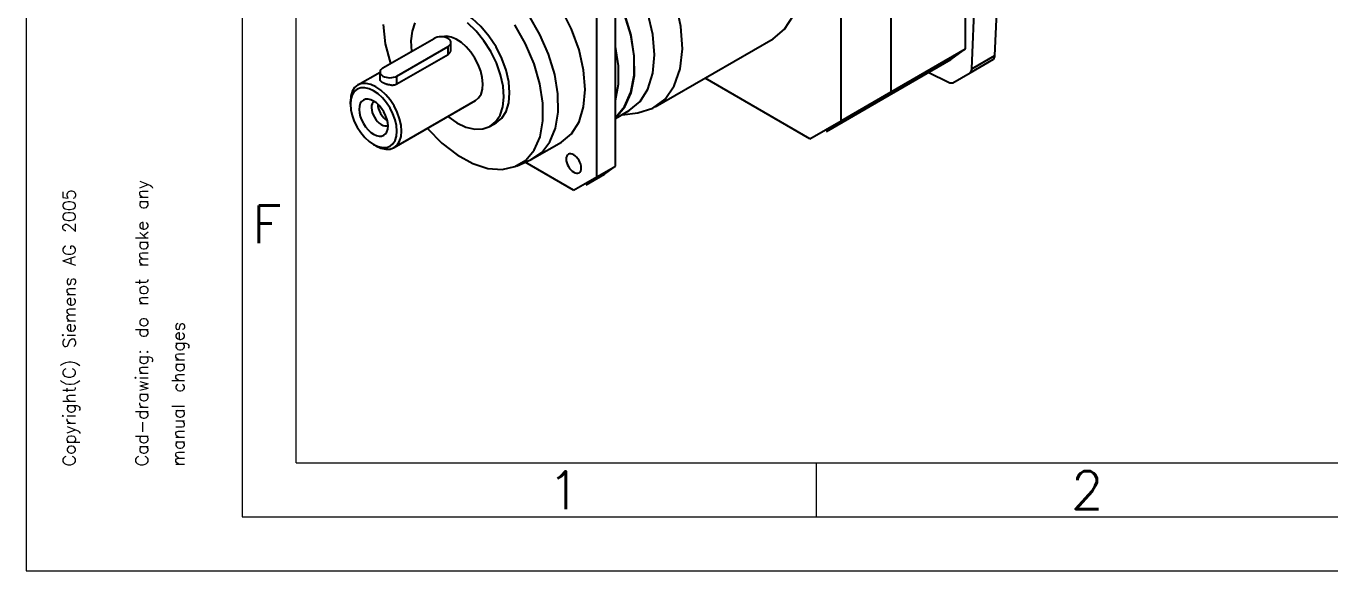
# Model space of a CAD drawing. Extents: x 0 to 1161, y 0 to 821.
# Drawn here: x 0 to 333.5, y 0 to 139.4 of the extents above; entities that cross this region are included whole.
import ezdxf
from ezdxf.enums import TextEntityAlignment as Align

# ---------------------------------------------------------------- set-up
doc = ezdxf.new("R2010")
doc.units = 0
doc.header["$LTSCALE"] = 13.83
doc.header["$MEASUREMENT"] = 0
doc.layers.add('40000_ISO', color=7, linetype='CONTINUOUS')
doc.layers.add('90000_FRAME', color=7, linetype='CONTINUOUS')
doc.styles.add('SEACAD_TXT_SHX', font='txt.shx', dxfattribs={"height": 0.2})

msp = doc.modelspace()

# ---------------------------------------------------------------- linework, layer by layer
at = {"layer": '40000_ISO', "color": 7, "linetype": 'CONTINUOUS', "lineweight": 25}
for p, q in [((240.307819, 133.522842), (240.307819, 194.192948)), ((221.269803, 122.531236), (221.269803, 183.201346)), ((221.270398, 122.531582), (221.270398, 183.201689)), ((208.479037, 115.146485), (208.479037, 175.816593)), ((241.920047, 128.448867), (243.288362, 162.143945)), ((150.772454, 103.577711), (150.772454, 144.79493)), ((146.013698, 100.830239), (146.013698, 142.047458)), ((247.863294, 131.8802), (248.312035, 142.930549)), ((91.280527, 128.65152), (104.368747, 136.208009)), ((94.850034, 126.590656), (107.93826, 134.147148)), ((107.93826, 132.143306), (107.93826, 134.147148)), ((108.677536, 133.318219), (108.677536, 135.17758)), ((160.936219, 118.672549), (191.098629, 136.086825)), ((221.270398, 122.531582), (240.307819, 133.522842)), ((236.598639, 130.782543), (240.307818, 133.522842)), ((94.850034, 124.586817), (107.93826, 132.143306)), ((107.93826, 132.143306), (108.021328, 132.194308)), ((108.021328, 132.194308), (108.101186, 132.249613)), ((108.101186, 132.249613), (108.177309, 132.309053)), ((108.177309, 132.309053), (108.249194, 132.372449)), ((108.249194, 132.372449), (108.316349, 132.439597)), ((108.316349, 132.439597), (108.378452, 132.510168)), ((108.378452, 132.510168), (108.435202, 132.583805)), ((108.435202, 132.583805), (108.48629, 132.660156)), ((108.48629, 132.660156), (108.531486, 132.738874)), ((108.531486, 132.738874), (108.57068, 132.819545)), ((108.57068, 132.819545), (108.603789, 132.901707)), ((108.603789, 132.901707), (108.630717, 132.984896)), ((108.630717, 132.984896), (108.651431, 133.068644)), ((108.651431, 133.068644), (108.666033, 133.15245)), ((108.666033, 133.15245), (108.674679, 133.235806)), ((108.674679, 133.235806), (108.677536, 133.318219)), ((217.56122, 119.791287), (236.598639, 130.782543)), ((241.503606, 127.452783), (247.446849, 130.884119)), ((241.920047, 128.448867), (247.863294, 131.8802)), ((84.86838, 124.301219), (90.541258, 127.576457)), ((90.541245, 125.761945), (90.541245, 127.621087)), ((230.910112, 127.498201), (235.970853, 125.014099)), ((237.041709, 124.876709), (241.503606, 127.452783)), ((90.544082, 125.706582), (90.541245, 125.761945)), ((90.552722, 125.65041), (90.544082, 125.706582)), ((90.567306, 125.593608), (90.552722, 125.65041)), ((90.588, 125.536339), (90.567306, 125.593608)), ((90.614921, 125.478773), (90.588, 125.536339)), ((90.648031, 125.421067), (90.614921, 125.478773)), ((90.687225, 125.363393), (90.648031, 125.421067)), ((90.732414, 125.305917), (90.687225, 125.363393)), ((90.783521, 125.248777), (90.732414, 125.305917)), ((90.840278, 125.192136), (90.783521, 125.248777)), ((90.902387, 125.136182), (90.840278, 125.192136)), ((90.969555, 125.081088), (90.902387, 125.136182)), ((91.04146, 125.02706), (90.969555, 125.081088)), ((91.117588, 124.974277), (91.04146, 125.02706)), ((91.197453, 124.922952), (91.117588, 124.974277)), ((91.280527, 124.873275), (91.197453, 124.922952)), ((91.362419, 124.827515), (91.280527, 124.873275)), ((91.44887, 124.782216), (91.362419, 124.827515)), ((91.539595, 124.737637), (91.44887, 124.782216)), ((91.634339, 124.693994), (91.539595, 124.737637)), ((91.732831, 124.651539), (91.634339, 124.693994)), ((91.8347, 124.610484), (91.732831, 124.651539)), ((91.939585, 124.57104), (91.8347, 124.610484)), ((92.047089, 124.533418), (91.939585, 124.57104)), ((92.156841, 124.497825), (92.047089, 124.533418)), ((92.268491, 124.46444), (92.156841, 124.497825)), ((92.381605, 124.433404), (92.268491, 124.46444)), ((92.495734, 124.404898), (92.381605, 124.433404)), ((92.610428, 124.379062), (92.495734, 124.404898)), ((92.725237, 124.35605), (92.610428, 124.379062)), ((92.839661, 124.335926), (92.725237, 124.35605)), ((92.953238, 124.31875), (92.839661, 124.335926)), ((93.065467, 124.304589), (92.953238, 124.31875)), ((93.177708, 124.293312), (93.065467, 124.304589)), ((93.291272, 124.284902), (93.177708, 124.293312)), ((93.405683, 124.279568), (93.291272, 124.284902)), ((93.520467, 124.277527), (93.405683, 124.279568)), ((93.520467, 124.277527), (93.635134, 124.278984)), ((93.635134, 124.278984), (93.749224, 124.284074)), ((93.749224, 124.284074), (93.862301, 124.292881)), ((93.862301, 124.292881), (93.973913, 124.305494)), ((93.973913, 124.305494), (94.083638, 124.321991)), ((94.083638, 124.321991), (94.191104, 124.342403)), ((94.191104, 124.342403), (94.295951, 124.366667)), ((94.295951, 124.366667), (94.397807, 124.394711)), ((94.397807, 124.394711), (94.49626, 124.426459)), ((94.49626, 124.426459), (94.590991, 124.461789)), ((94.590991, 124.461789), (94.681703, 124.50047)), ((94.681703, 124.50047), (94.768141, 124.542231)), ((94.768141, 124.542231), (94.850034, 124.586817)), ((94.850034, 124.586817), (94.850034, 126.590656)), ((200.542102, 110.564096), (173.717034, 126.051554)), ((88.557395, 120.38118), (88.555264, 120.382047)), ((88.561157, 120.379602), (88.557395, 120.38118)), ((88.566035, 120.377464), (88.561157, 120.379602)), ((88.57203, 120.374762), (88.566035, 120.377464)), ((88.579117, 120.371475), (88.57203, 120.374762)), ((88.587295, 120.367598), (88.579117, 120.371475)), ((94.123153, 108.271482), (114.945327, 120.293171)), ((208.479037, 115.146485), (221.269803, 122.531236)), ((217.560625, 119.79094), (221.269802, 122.531237)), ((217.561221, 119.791285), (221.270398, 122.531583)), ((82.951647, 119.377644), (82.951647, 120.064599)), ((150.772454, 115.718997), (154.319932, 117.767133)), ((152.459387, 116.692943), (156.495977, 117.203852)), ((204.769859, 112.40619), (217.560625, 119.79094)), ((92.572492, 113.424015), (92.572801, 113.426294)), ((92.572801, 113.426294), (92.573314, 113.430331)), ((92.573314, 113.430331), (92.573904, 113.435627)), ((92.573904, 113.435627), (92.574559, 113.442168)), ((92.574559, 113.442168), (92.575265, 113.449954)), ((92.575265, 113.449954), (92.575997, 113.458973)), ((118.73137, 113.735551), (120.21867, 114.594245)), ((200.542102, 110.564095), (208.479037, 115.146486)), ((89.495767, 108.729858), (88.900846, 109.073336)), ((130.098256, 105.725738), (136.93983, 109.675722)), ((125.43667, 103.578533), (129.203746, 105.268549)), ((140.064504, 97.395472), (127.641697, 104.567781)), ((146.013698, 100.830239), (150.772454, 103.577711)), ((148.009258, 101.494172), (150.772456, 103.577709)), ((140.064505, 97.39547), (146.013698, 100.830239)), ((143.2505, 98.746703), (148.009256, 101.494176))]:
    msp.add_line(p, q, dxfattribs=at)
for points in [[(191.09863, 136.086825), (194.058064, 138.542138), (196.257122, 142.02312), (197.611295, 146.395999), (198.068544, 151.492727), (197.611295, 157.11744), (196.257122, 163.053984), (194.058064, 169.074219), (191.09863, 174.946793), (187.492549, 180.446025), (183.378401, 185.360583), (178.91429, 189.501603), (174.27177, 192.709949), (169.62925, 194.862324), (165.165139, 195.876015), (161.050991, 195.712066), (157.44491, 194.376778)], [(156.495971, 117.203851), (160.302747, 118.33337), (163.457682, 120.649732), (165.833778, 124.059695), (167.335388, 128.425995), (167.902067, 133.572874), (167.511005, 139.293152), (166.177942, 145.356565), (163.956541, 151.519042), (160.936219, 157.532519), (157.238556, 163.154933), (153.012396, 168.159961), (148.427856, 172.346133), (143.669482, 175.544942), (138.928814, 177.627622), (134.396682, 178.51034), (130.25552, 178.157562), (126.672025, 176.583489), (123.790444, 173.851483)], [(150.772409, 115.907201), (153.148855, 118.677098), (154.782078, 122.330794), (155.609672, 126.72868), (155.600014, 131.702709), (154.753473, 137.062818), (153.102396, 142.604194), (150.709872, 148.115096), (147.667321, 153.384949), (144.091002, 158.212387), (140.117568, 162.41295), (135.898848, 165.826131), (131.596042, 168.32151), (127.373564, 169.803736), (123.392758, 170.216172), (119.805734, 169.54306)], [(150.772462, 116.016314), (153.125966, 118.787387), (154.740487, 122.434061), (155.554611, 126.817623), (155.537371, 131.771334), (154.689423, 137.106766), (153.04302, 142.620972), (150.660789, 148.104204), (147.633344, 153.347893), (144.075841, 158.152581), (140.1236, 162.33551), (135.926954, 165.73757), (131.645535, 168.229356), (127.442197, 169.716085), (123.476825, 170.141206), (119.900253, 169.488548)], [(154.319932, 117.767132), (157.057408, 120.038297), (159.091536, 123.258206), (160.344146, 127.303119), (160.767101, 132.017593), (160.344146, 137.220452), (159.091536, 142.711755), (157.057407, 148.280473), (154.31993, 153.712603), (150.984306, 158.799393), (147.178719, 163.345359), (143.049416, 167.175802), (138.755085, 170.143521), (134.460754, 172.134469), (130.331451, 173.072133), (126.525865, 172.92048), (123.19024, 171.685338)], [(136.939829, 109.675723), (139.529334, 111.824122), (141.45351, 114.869981), (142.638412, 118.69625), (143.038505, 123.155887), (142.638413, 128.077511), (141.453512, 133.271986), (139.529336, 138.539693), (136.939832, 143.678195), (133.784511, 148.490023), (130.184631, 152.790262), (126.278534, 156.413655), (122.216329, 159.220957), (118.154123, 161.104286), (114.248026, 161.991265), (110.648147, 161.84781), (107.492826, 160.679433)], [(129.203759, 105.268555), (131.916892, 107.07467), (134.023698, 109.766076), (135.446953, 113.244122), (136.134491, 117.381328), (136.06111, 122.026048), (135.229501, 127.008037), (133.670145, 132.144689), (131.440197, 137.247725), (128.621394, 142.130103), (125.317055, 146.612864), (121.648294, 150.531701), (117.749587, 153.742974), (113.763833, 156.128977), (109.837125, 157.602257), (106.113391, 158.108811), (102.729119, 157.630072), (99.808355, 156.183589)], [(120.21867, 114.594246), (121.698387, 115.821903), (122.797916, 117.562394), (123.475002, 119.748834), (123.703626, 122.297198), (123.475002, 125.109554), (122.797915, 128.077826), (121.698386, 131.087944), (120.218669, 134.02423), (118.415629, 136.773846), (116.358555, 139.231125), (114.126499, 141.301635), (111.805239, 142.905807), (109.483979, 143.981995), (107.251924, 144.488841), (105.19485, 144.406866), (103.391809, 143.739222)], [(99.47013, 140.215684), (98.727686, 138.106144), (98.425942, 135.624047), (98.576373, 132.863771)], [(107.918728, 116.236364), (110.225993, 114.622464), (112.536754, 113.528936), (114.763148, 112.99736), (116.820521, 113.047947), (118.630644, 113.678774), (120.124689, 114.865856), (121.245849, 116.564055), (121.951493, 118.7088), (122.21479, 121.21854), (122.025729, 123.997847), (121.391498, 126.941042), (120.336214, 129.936215), (118.9, 132.86948), (117.137468, 135.629303), (115.115634, 138.110747), (112.911376, 140.219459)], [(91.309629, 139.738152), (91.902632, 134.866685), (93.239091, 129.782299)], [(102.676922, 113.210011), (106.383752, 109.438675), (110.293099, 106.404274), (114.258932, 104.220158), (118.133108, 102.967914), (121.770908, 102.694318), (125.036444, 103.409591), (127.807732, 105.087015), (129.981253, 107.663929), (131.475813, 111.044074), (132.235586, 115.101185), (132.232189, 119.68371), (131.46575, 124.620471), (129.964898, 129.727056), (127.785698, 134.81271), (125.009553, 139.68746)], [(107.938262, 134.147147), (108.252158, 134.367973), (108.485404, 134.619912), (108.629036, 134.893282), (108.677535, 135.177577), (108.629037, 135.461873), (108.485405, 135.735243), (108.25216, 135.987182), (107.938264, 136.208009), (107.555782, 136.389236), (107.11941, 136.523901), (106.64592, 136.606827), (106.153506, 136.634827), (105.661092, 136.606827), (105.187601, 136.523901), (104.75123, 136.389236), (104.368747, 136.208009)], [(114.945326, 120.293172), (115.771262, 120.982374), (116.380477, 121.962706), (116.748759, 123.195211), (116.861472, 124.630905), (116.714136, 126.212734), (116.312608, 127.877833), (115.672844, 129.560029), (114.820269, 131.19247), (113.788766, 132.710279), (112.619328, 134.053138), (111.35843, 135.16768), (110.056182, 136.009611), (108.764336, 136.545471), (107.534233, 136.753966), (106.414758, 136.626809)], [(150.771462, 120.358045), (151.511953, 124.514968), (151.512584, 129.178104), (150.773334, 134.189622)], [(247.446849, 130.884118), (247.66316, 131.132783), (247.80421, 131.470157), (247.863293, 131.880201)], [(91.280526, 128.651521), (90.96663, 128.430694), (90.733384, 128.178756), (90.589751, 127.905386), (90.541252, 127.621091), (90.589749, 127.336796), (90.73338, 127.063426), (90.966625, 126.811486), (91.280519, 126.59066), (91.663001, 126.409431), (92.099372, 126.274767), (92.572862, 126.19184), (93.065276, 126.163839), (93.557689, 126.191839), (94.03118, 126.274764), (94.467552, 126.409428), (94.850035, 126.590655)], [(241.503605, 127.452785), (241.719915, 127.701449), (241.860965, 128.038823), (241.920048, 128.448867)], [(89.495767, 108.72986), (90.77246, 108.137958), (92.00009, 107.859193), (93.13148, 107.90428), (94.123152, 108.271485), (94.936996, 108.946696), (95.541737, 109.903967), (95.914134, 111.106509), (96.039877, 112.508109), (95.914133, 114.054905), (95.541735, 115.687455), (94.936994, 117.34302), (94.123149, 118.957977), (93.131477, 120.470266), (92.000086, 121.821769), (90.772456, 122.960549), (89.495763, 123.842843), (88.21907, 124.434746), (86.991439, 124.713511), (85.860049, 124.668424), (84.868377, 124.30122), (84.054533, 123.626008), (83.449792, 122.668738), (83.077395, 121.466196), (82.951652, 120.064596)], [(235.970854, 125.014099), (236.355504, 124.860244), (236.718204, 124.813709), (237.041709, 124.876708)], [(89.053643, 120.110115), (88.756649, 119.843149), (88.538093, 119.473203), (88.40611, 119.014047), (88.365612, 118.48277), (88.418106, 117.899147), (88.561639, 117.284899), (88.790868, 116.662888), (89.097262, 116.056267), (89.469416, 115.487613), (89.893479, 114.978092), (90.353668, 114.546667), (90.832854, 114.209396), (91.313202, 113.978832), (91.776834, 113.863558), (92.206493, 113.867863), (92.586188, 113.991587)], [(89.972019, 119.400005), (90.025735, 118.818357), (90.169621, 118.206663), (90.39837, 117.587483), (90.703544, 116.983657), (91.073887, 116.417457), (91.495738, 115.909766), (91.953539, 115.479311), (92.430403, 115.14197)]]:
    msp.add_lwpolyline(points, dxfattribs=at)
for points in [[(84.69413, 123.22912), (83.954271, 122.615291), (83.404507, 121.745046), (83.065964, 120.651826), (82.951652, 119.377644), (83.065964, 117.971466), (83.404507, 116.48733), (83.954271, 114.982271), (84.69413, 113.514127), (85.59565, 112.139319), (86.624187, 110.91068), (87.740215, 109.875425), (88.900845, 109.073339), (90.061475, 108.535245), (91.177503, 108.281822), (92.20604, 108.322809), (93.10756, 108.656631), (93.847418, 109.27046), (94.397183, 110.140705), (94.735726, 111.233925), (94.850038, 112.508107), (94.735726, 113.914285), (94.397183, 115.398421), (93.847418, 116.90348), (93.10756, 118.371623), (92.206039, 119.746431), (91.177502, 120.975071), (90.061475, 122.010326), (88.900845, 122.812412), (87.740215, 123.350506), (86.624187, 123.603929), (85.59565, 123.562942)], [(86.292681, 120.460347), (85.833969, 120.079773), (85.493115, 119.540221), (85.283218, 118.862425), (85.212345, 118.072432), (85.283218, 117.200601), (85.493115, 116.280437), (85.833969, 115.347301), (86.292681, 114.437052), (86.851624, 113.584671), (87.489317, 112.822914), (88.181254, 112.181056), (88.900845, 111.683762), (89.620436, 111.350144), (90.312373, 111.193022), (90.950066, 111.218434), (91.509008, 111.425404), (91.967721, 111.805977), (92.308575, 112.34553), (92.518471, 113.023326), (92.589345, 113.813319), (92.518471, 114.685149), (92.308575, 115.605314), (91.96772, 116.53845), (91.509008, 117.448699), (90.950066, 118.30108), (90.312373, 119.062837), (89.620435, 119.704695), (88.900845, 120.201989), (88.181254, 120.535607), (87.489317, 120.692729), (86.851624, 120.667317)], [(138.728279, 106.579414), (138.487825, 106.37992), (138.309152, 106.09709), (138.199125, 105.741794), (138.161974, 105.327685), (138.199125, 104.870677), (138.309152, 104.388332), (138.487825, 103.899188), (138.728279, 103.422042), (139.021273, 102.975229), (139.355548, 102.575921), (139.718257, 102.239463), (140.095462, 101.978785), (140.472667, 101.803904), (140.835376, 101.721542), (141.16965, 101.734863), (141.462644, 101.843355), (141.703098, 102.042849), (141.881772, 102.325679), (141.991798, 102.680976), (142.02895, 103.095085), (141.991798, 103.552093), (141.881772, 104.034437), (141.703098, 104.523581), (141.462644, 105.000728), (141.16965, 105.44754), (140.835375, 105.846848), (140.472666, 106.183306), (140.095462, 106.443984), (139.718257, 106.618865), (139.355548, 106.701227), (139.021273, 106.687906)]]:
    msp.add_lwpolyline(points, close=True, dxfattribs=at)
at = {"layer": '90000_FRAME', "color": 7, "linetype": 'CONTINUOUS', "lineweight": 13}
for p, q in [((0, 821.221038), (0, 0)), ((55.30108, 807.395768), (55.30108, 13.82527)), ((69.12635, 107.837106), (69.12635, 793.570498)), ((69.12635, 27.65054), (69.12635, 107.837106)), ((69.12635, 27.65054), (783.308111, 27.65054)), ((202.208399, 13.82527), (202.208399, 27.65054)), ((55.30108, 13.82527), (1147.49741, 13.82527)), ((0, 0), (1161.32268, 0))]:
    msp.add_line(p, q, dxfattribs=at)

# ---------------------------------------------------------------- texts
at = {"layer": '90000_FRAME', "color": 7, "linetype": 'CONTINUOUS', "lineweight": 13, "style": 'SEACAD_TXT_SHX'}
for s, p in [('Copyright(C) Siemens AG 2005', (9.397901, 26.754357)), ('Cad-drawing: do not make any', (27.970717, 26.754412)), ('manual changes', (37.257125, 26.75444))]:
    msp.add_text(s, height=3.265812, rotation=90.000172, dxfattribs=at).set_placement(p, align=Align.TOP_LEFT)
for s, p in [('F', (57.86628, 93.505898)), ('1', (133.477714, 25.493915)), ('2', (267.296706, 25.493915))]:
    msp.add_text(s, height=9.677689, dxfattribs=at).set_placement(p, align=Align.TOP_LEFT)

doc.saveas('drawing.dxf')
